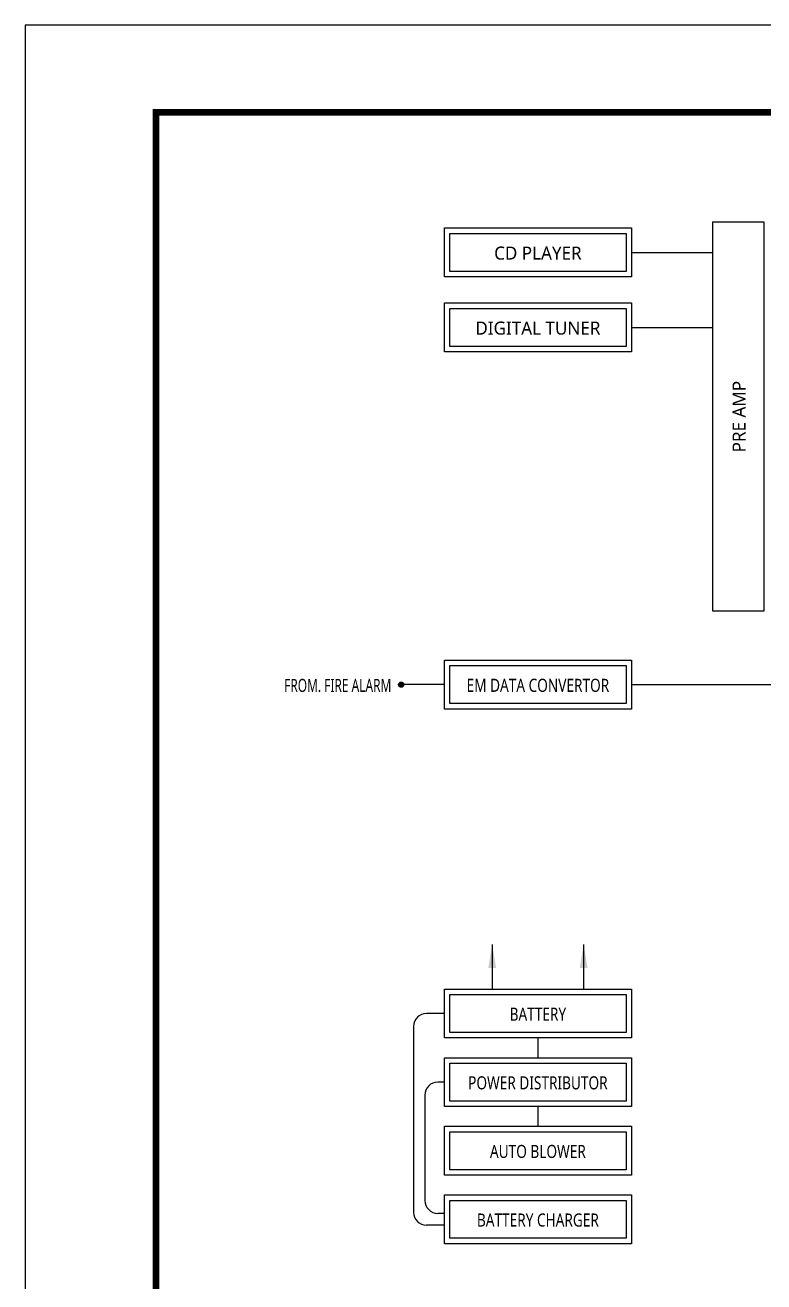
# Model space of a CAD drawing. Header units: millimetres. Extents: x 8410 to 16820, y 0 to 5940.
# Drawn here: x 8410 to 10104, y 3058 to 5940 of the extents above; entities that cross this region are included whole.
import ezdxf
from ezdxf.enums import TextEntityAlignment as Align

# ---------------------------------------------------------------- set-up
doc = ezdxf.new("R2010")
doc.units = ezdxf.units.MM
doc.header["$LTSCALE"] = 500
for name, color, linetype in [('001dmp-FORM', 9, 'Continuous'), ('1', 1, 'Continuous'), ('2', 2, 'Continuous'), ('3', 3, 'Continuous'), ('4', 4, 'Continuous'), ('7', 7, 'Continuous')]:
    doc.layers.add(name, color=color, linetype=linetype)
doc.styles.add('sukwoo', font='malgun.ttf')

# ---------------------------------------------------------------- blocks, each defined once
blk = doc.blocks.new('FORM_ELEC_SUKWOO$0$')
at = {"layer": '001dmp-FORM', "color": 30}
blk.add_lwpolyline([(161727, 114228), (0, 114228), (0, 0), (161727, 0)], close=True, dxfattribs=at)
at = {"layer": '001dmp-FORM', "const_width": 288}
blk.add_lwpolyline([(5769, 3846), (5769, 110382), (157881, 110382), (157881, 3846)], close=True, dxfattribs=at)
blk = doc.blocks.new('FORM_ELEC_SUKWOO')
at = {"layer": '001dmp-FORM'}
blk.add_blockref('FORM_ELEC_SUKWOO$0$', (12, -1), dxfattribs=at)

msp = doc.modelspace()

# ---------------------------------------------------------------- hatches: boundary and pattern name
at = {"layer": '4'}
h = msp.add_hatch(color=256, dxfattribs=at)
edge = h.paths.add_edge_path()
edge.add_arc((9272.3, 4427.8), 5.98, 0, 360)

# ---------------------------------------------------------------- linework, layer by layer
for p, q in [((9371.1, 3673.7), (9330.5, 3673.7)), ((9585.6, 3617.7), (9585.6, 3572.3)), ((9371.1, 3516.4), (9356.5, 3516.4)), ((9585.6, 3460.4), (9585.6, 3415)), ((9371.1, 3215.2), (9356.5, 3215.2)), ((9371.1, 3188.2), (9330.5, 3188.2))]:
    msp.add_line(p, q)
for centre, start, end in [((9330.5, 3643.7), 90, 180), ((9356.5, 3486.4), 90, 180), ((9356.5, 3245.2), 180, 270), ((9330.5, 3218.2), 180, 270)]:
    msp.add_arc(centre, 30, start, end)
at = {"layer": '1'}
msp.add_lwpolyline([(9986.6, 4595.9), (9986.6, 5488.9), (10103.7, 5488.9), (10103.7, 4595.9)], close=True, dxfattribs=at)
at = {"layer": '3'}
for points in [[(9371.1, 5474.9), (9800.2, 5474.9), (9800.2, 5362.9), (9371.1, 5362.9)], [(9383.5, 5462.4), (9787.7, 5462.4), (9787.7, 5375.4), (9383.5, 5375.4)], [(9371.1, 5302.9), (9800.2, 5302.9), (9800.2, 5190.9), (9371.1, 5190.9)], [(9383.5, 5290.4), (9787.7, 5290.4), (9787.7, 5203.4), (9383.5, 5203.4)], [(9371.1, 4483.8), (9800.2, 4483.8), (9800.2, 4371.9), (9371.1, 4371.9)], [(9383.5, 4471.4), (9787.7, 4471.4), (9787.7, 4384.3), (9383.5, 4384.3)], [(9371.1, 3729.7), (9800.2, 3729.7), (9800.2, 3617.7), (9371.1, 3617.7)], [(9383.5, 3717.2), (9787.7, 3717.2), (9787.7, 3630.2), (9383.5, 3630.2)], [(9371.1, 3572.3), (9800.2, 3572.3), (9800.2, 3460.4), (9371.1, 3460.4)], [(9383.5, 3559.9), (9787.7, 3559.9), (9787.7, 3472.8), (9383.5, 3472.8)], [(9371.1, 3415), (9800.2, 3415), (9800.2, 3303), (9371.1, 3303)], [(9383.5, 3402.5), (9787.7, 3402.5), (9787.7, 3315.5), (9383.5, 3315.5)], [(9371.1, 3257.7), (9800.2, 3257.7), (9800.2, 3145.7), (9371.1, 3145.7)], [(9383.5, 3245.2), (9787.7, 3245.2), (9787.7, 3158.2), (9383.5, 3158.2)]]:
    msp.add_lwpolyline(points, close=True, dxfattribs=at)
at = {"layer": '4'}
for p, q in [((9371.1, 4427.8), (9272.3, 4427.8)), ((9800.2, 4427.8), (10901.1, 4427.8))]:
    msp.add_line(p, q, dxfattribs=at)
msp.add_circle((9272.3, 4427.8), 5.98, dxfattribs=at)
at = {"layer": '7'}
for p, q in [((9800.2, 5418.9), (9986.6, 5418.9)), ((9800.2, 5246.9), (9986.6, 5246.9)), ((9480.8, 3831.7), (9480.8, 3729.7)), ((9690.5, 3831.7), (9690.5, 3729.7)), ((9300.5, 3643.7), (9300.5, 3218.2)), ((9326.5, 3486.4), (9326.5, 3245.2))]:
    msp.add_line(p, q, dxfattribs=at)
for points in [[(9471.9, 3778), (9489.8, 3778), (9480.8, 3831.7)], [(9699.4, 3778), (9681.5, 3778), (9690.5, 3831.7)]]:
    msp.add_solid(points, dxfattribs=at)

# ---------------------------------------------------------------- block references
at = {"color": 4, "xscale": 0.0520010724504119, "yscale": 0.0520010724504119, "zscale": 0.0520010724504119}
msp.add_blockref('FORM_ELEC_SUKWOO', (8409.4, 0.1), dxfattribs=at)

# ---------------------------------------------------------------- texts
at = {"layer": '2', "style": 'sukwoo'}
for s, p in [('CD PLAYER', (9585.6, 5402.3)), ('DIGITAL TUNER', (9585.6, 5230.3))]:
    msp.add_text(s, height=30, dxfattribs=at).set_placement(p, align=Align.CENTER)
msp.add_text('PRE AMP', height=30, rotation=90, dxfattribs=at).set_placement((10061.8, 5042.3), align=Align.CENTER)
at = {"layer": '2', "style": 'sukwoo', "width": 0.7}
msp.add_text('FROM. FIRE ALARM', height=30, dxfattribs=at).set_placement((9249.6, 4411), align=Align.RIGHT)
at = {"layer": '2', "style": 'sukwoo', "width": 0.8}
for s, p in [('EM DATA CONVERTOR', (9585.6, 4411.2)), ('BATTERY', (9585.6, 3657.1)), ('POWER DISTRIBUTOR', (9585.6, 3499.7)), ('AUTO BLOWER', (9585.6, 3342.4)), ('BATTERY CHARGER', (9585.6, 3185.1))]:
    msp.add_text(s, height=30, dxfattribs=at).set_placement(p, align=Align.CENTER)

doc.saveas('drawing.dxf')
